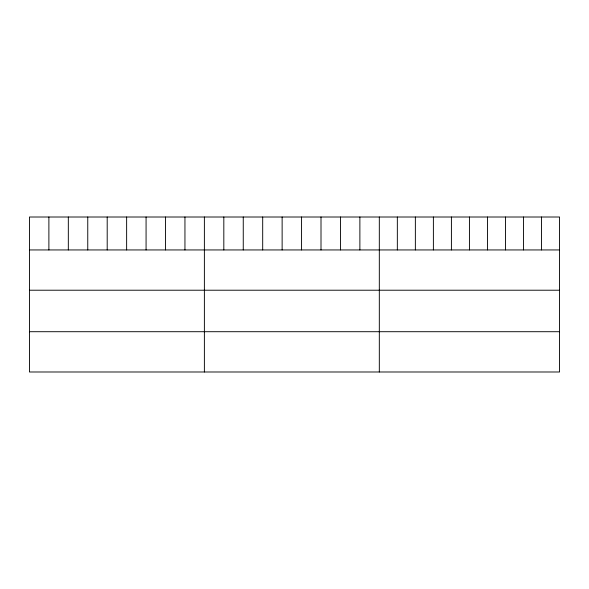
<?xml version="1.0" encoding="UTF-8"?>
<svg xmlns="http://www.w3.org/2000/svg" width="589" height="589" viewBox="0 0 589 589"><rect width="100%" height="100%" fill="white"/><g stroke="black" fill="none" stroke-linecap="round" stroke-linejoin="round"><path stroke-width="0.88" d="M559.55 249.942L559.55 371.99L29.45 371.99L29.45 217.01L559.55 217.01L559.55 249.942L29.45 249.942M29.45 290.215L559.55 290.215M29.45 331.71L559.55 331.71M541.527 217.01L541.527 249.942M523.503 217.01L523.503 249.942M505.48 217.01L505.48 249.942M487.456 217.01L487.456 249.942M469.433 217.01L469.433 249.942M451.41 217.01L451.41 249.942M433.386 217.01L433.386 249.942M415.363 217.01L415.363 249.942M397.339 217.01L397.339 249.942M379.316 217.01L379.316 371.99M359.879 217.01L359.879 249.942M340.442 217.01L340.442 249.942M321.005 217.01L321.005 249.942M301.568 217.01L301.568 249.942M282.131 217.01L282.131 249.942M262.694 217.01L262.694 249.942M243.257 217.01L243.257 249.942M223.82 217.01L223.82 249.942M204.383 217.01L204.383 371.99M184.946 217.01L184.946 249.942M165.509 217.01L165.509 249.942M146.072 217.01L146.072 249.942M126.635 217.01L126.635 249.942M107.198 217.01L107.198 249.942M87.761 217.01L87.761 249.942M68.324 217.01L68.324 249.942M48.887 217.01L48.887 249.942"/></g></svg>
